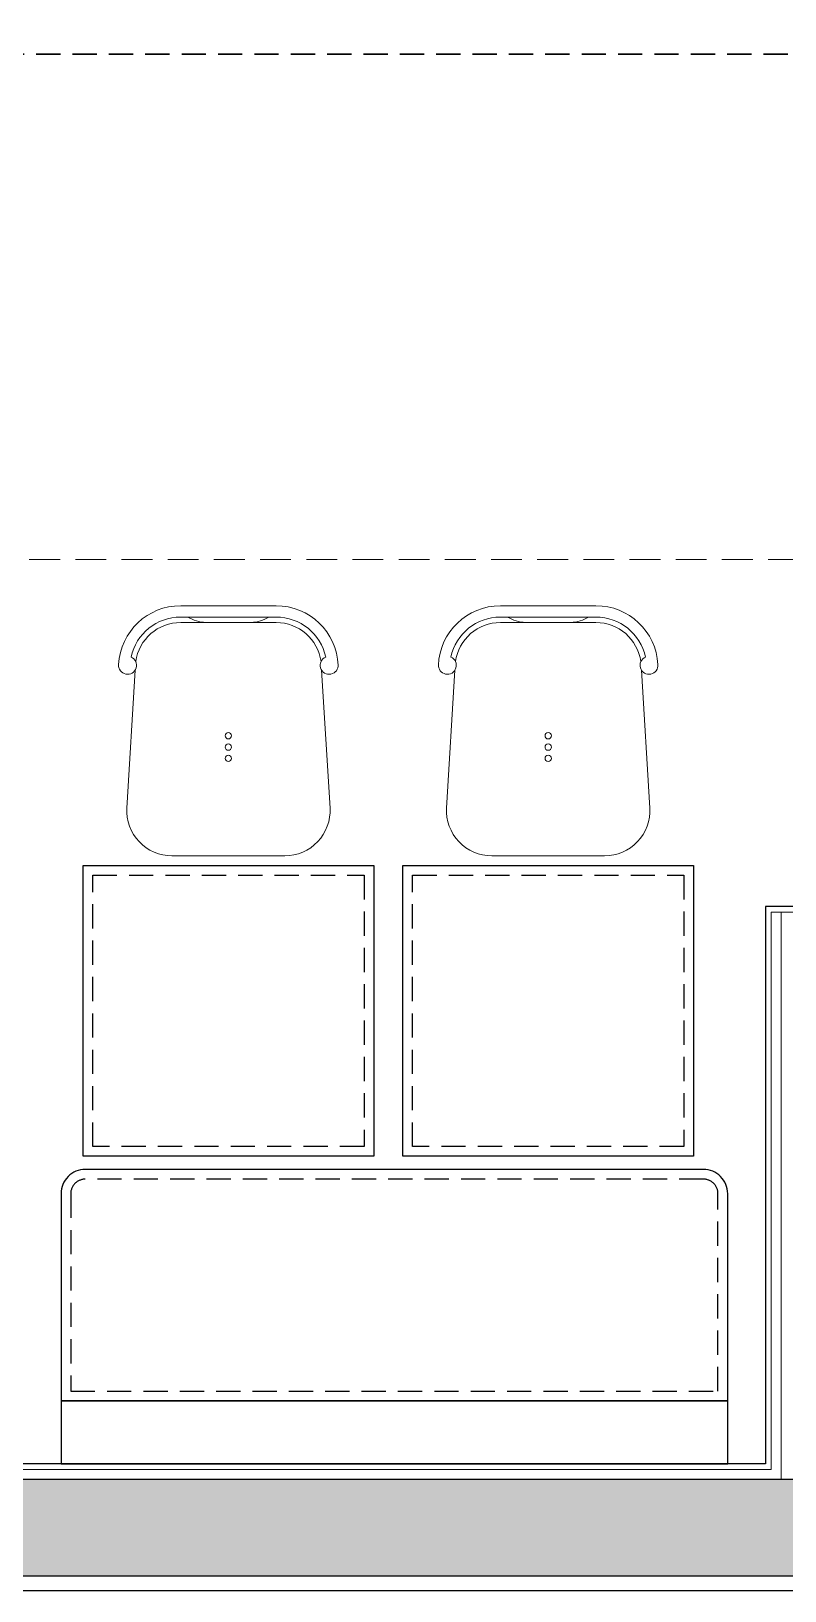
# Model space of a CAD drawing. Header units: millimetres. Extents: x 106699 to 122058, y 158555 to 162844.
# Drawn here: x 119685.2 to 119840.6, y 159766.8 to 160088.5 of the extents above; entities that cross this region are included whole.
import ezdxf

# ---------------------------------------------------------------- set-up
doc = ezdxf.new("R2010")
doc.units = ezdxf.units.MM
for name, pattern in [('1+1 TİP C$0$1+1 TİP C$0$A BLOK 2+1 TİP A$0$A BLOK 2+1 TİP A$0$A Blok TİP-6 (2+1)$0$HIDDEN', [9.525, 6.35, -3.175]), ('300_Z4_FCD_F03$0$GESTRICHELT', [0.75, 0.5, -0.25]), ('HIDDEN', [0.375, 0.25, -0.125])]:
    doc.linetypes.add(name, pattern=pattern)
for name, color, linetype in [('0-HSL-WLL', 253, 'Continuous'), ('300_Z4_STR_F03$0$2-SPS-RCN', 2, 'Continuous'), ('S2000-002 Çizgi', 7, 'Continuous')]:
    doc.layers.add(name, color=color, linetype=linetype)
for name, color, linetype, lineweight in [('300_Z4_STR_F03$0$AUDIT_D_220920114151-103', 251, 'Continuous', 5), ('no3_alçıpan kesit', 210, 'Continuous', 20), ('no3_kutu profil gorunus', 8, 'Continuous', 0), ('no3_sandalye', 240, 'Continuous', 18)]:
    doc.layers.add(name, color=color, linetype=linetype, lineweight=lineweight)
doc.layers.add('area', color=200, linetype='Continuous', plot=False)

# ---------------------------------------------------------------- blocks, each defined once
blk = doc.blocks.new('COLUMN')
at = {"layer": '300_Z4_STR_F03$0$AUDIT_D_220920114151-103', "true_color": 0x303030}
h = blk.add_hatch(color=250, dxfattribs=at)
h.dxf.hatch_style = 1
h.paths.add_polyline_path([(104767.62, 177818.4), (104852.62, 177818.4), (104852.62, 177903.41), (104767.62, 177903.41)])
h.paths.add_polyline_path([(104052.62, 177903.41), (104052.62, 177818.41), (103967.62, 177818.41), (103967.62, 177903.41)])
edge = h.paths.add_edge_path()
edge.add_line((104052.62, 177498.41), (104052.62, 177438.41))
h.paths.add_polyline_path([(103967.62, 177498.41), (104052.62, 177498.41), (104052.62, 177438.41), (103967.62, 177438.41)])
h.paths.add_polyline_path([(104852.62, 177438.41), (104767.62, 177438.41), (104767.62, 177498.41), (104852.62, 177498.41)])
h.paths.add_polyline_path([(104852.62, 177018.41), (104767.62, 177018.41), (104767.62, 177103.41), (104852.62, 177103.41)])
h.paths.add_polyline_path([(103967.62, 176233.41), (103967.62, 176318.41), (104052.62, 176318.41), (104052.62, 176233.41)])
h.paths.add_polyline_path([(103967.62, 177103.41), (104052.62, 177103.41), (104052.62, 177018.41), (103967.62, 177018.41)])
blk = doc.blocks.new('gri tolix')
at = {"layer": 'no3_sandalye', "color": 35}
for p, q in [((32456.96, 11388.09), (32476.65, 11388.09)), ((32456.96, 11385.75), (32476.65, 11385.75)), ((32456.96, 11384.63), (32476.65, 11384.63)), ((32447.57, 11374.79), (32445.84, 11346.35)), ((32487.76, 11346.35), (32486.03, 11374.79)), ((32455.17, 11336.49), (32478.43, 11336.49))]:
    blk.add_line(p, q, dxfattribs=at)
for centre in [(32466.8, 11361.26), (32466.8, 11358.92), (32466.8, 11356.59)]:
    blk.add_circle(centre, 0.654, dxfattribs=at)
for centre, radius, start, end in [((32456.96, 11375.28), 12.81, 90, 176.9521), ((32476.65, 11375.28), 12.81, 2.2784, 90), ((32456.96, 11375.28), 10.47, 90, 167.7747), ((32456.96, 11375.28), 9.35, 90, 172.1616), ((32462.33, 11391.88), 7.25, 237.668, 268.4154), ((32471.28, 11391.88), 7.25, 271.5846, 302.332), ((32476.65, 11375.28), 10.47, 12.2253, 90), ((32476.65, 11375.28), 9.35, 7.8384, 90), ((32446.01, 11375.79), 1.85, 174.6737, 67.3294), ((32487.59, 11375.79), 1.85, 112.6706, 5.3263), ((32455.17, 11345.84), 9.35, 176.8779, 270), ((32478.43, 11345.84), 9.35, 270, 3.1221)]:
    blk.add_arc(centre, radius, start, end, dxfattribs=at)
blk = doc.blocks.new('A$Cb15fc262')
at = {"color": 4}
blk.add_lwpolyline([(13, 137.5), (0, 137.5), (0, 0), (13, 0), (13, 137.5)], dxfattribs=at)
blk.add_lwpolyline([(55.73, 137.5), (13, 137.5), (13, 0), (55.73, 0, 0.414214), (60.73, 5), (60.73, 132.5, 0.414214)], format="xyb", close=True, dxfattribs=at)
at = {"color": 4, "elevation": -0.56}
for points in [[(123.44, 132.96), (123.44, 73), (63.44, 73), (63.44, 132.96)], [(123.44, 67), (123.44, 7.04), (63.44, 7.04), (63.44, 67)]]:
    blk.add_lwpolyline(points, close=True, dxfattribs=at)
at = {"layer": 'S2000-002 Çizgi', "color": 8, "linetype": '300_Z4_FCD_F03$0$GESTRICHELT', "ltscale": 10, "true_color": 0x7a7a7a}
blk.add_lwpolyline([(55.73, 135.5), (15, 135.5), (15, 2), (55.73, 2, 0.414214), (58.73, 5), (58.73, 132.5, 0.414214)], format="xyb", close=True, dxfattribs=at)
at = {"layer": 'S2000-002 Çizgi', "color": 8, "linetype": '300_Z4_FCD_F03$0$GESTRICHELT', "ltscale": 10, "true_color": 0x7a7a7a, "elevation": -0.56}
for points in [[(121.44, 130.96), (121.44, 75), (65.44, 75), (65.44, 130.96)], [(121.44, 65), (121.44, 9.04), (65.44, 9.04), (65.44, 65)]]:
    blk.add_lwpolyline(points, close=True, dxfattribs=at)
at = {"rotation": 270}
blk.add_blockref('gri tolix', (-11211.05, 32569.78, -0.56), dxfattribs=at)
at = {"xscale": -1, "rotation": 270}
blk.add_blockref('gri tolix', (-11211.05, -32429.78, -0.56), dxfattribs=at)

msp = doc.modelspace()

# ---------------------------------------------------------------- hatches: boundary and pattern name
at = {"layer": '0-HSL-WLL', "true_color": 0x7a7a7a}
h = msp.add_hatch(color=8, dxfattribs=at)
h.dxf.hatch_style = 1
h.paths.add_polyline_path([(119472.81, 160910.9), (119447.81, 160910.9), (119447.81, 160654.78), (119472.8, 160654.78), (119472.8, 160674.78), (119472.8, 160674.78), (119472.8, 160654.78), (120726.19, 160654.78), (120726.19, 160127.9), (121089.55, 160127.9), (121089.55, 160147.9), (120746.19, 160147.9), (120746.19, 160674.78), (119472.8, 160674.78), (119472.8, 160654.82), (119472.8, 160654.78), (119472.8, 160674.78)])
h.paths.add_polyline_path([(119472.81, 160569.78), (119447.81, 160569.78), (119447.81, 160351.53), (119447.81, 160281.65), (119472.81, 160281.65)], flags=17)
h.paths.add_polyline_path([(121032.82, 159769.78), (121032.82, 159789.78), (120332.82, 159789.78), (120332.82, 159769.78)])
h.paths.add_polyline_path([(119912.82, 159789.78), (119912.82, 159769.78), (120247.82, 159769.78), (120247.82, 159789.78)])
h.paths.add_polyline_path([(119852.82, 159769.78), (119852.82, 159789.78), (119532.82, 159789.78), (119532.82, 159769.78)])

# ---------------------------------------------------------------- linework, layer by layer
at = {"layer": '300_Z4_STR_F03$0$2-SPS-RCN'}
for points in [[(121098.81, 159857.78), (121120.82, 159857.78), (121120.82, 159766.78), (119475.7, 159766.78)], [(119852.82, 159769.78), (119532.82, 159769.78), (119532.82, 159789.78), (119852.82, 159789.78), (119852.82, 159769.78)]]:
    msp.add_lwpolyline(points, dxfattribs=at)
at = {"layer": '300_Z4_STR_F03$0$AUDIT_D_220920114151-103', "color": 214, "linetype": 'HIDDEN', "lineweight": 30, "ltscale": 20, "true_color": 0xae1ea2}
msp.add_line((121176.21, 160083.83), (119056.41, 160083.83), dxfattribs=at)
at = {"layer": 'area'}
msp.add_lwpolyline([(119475.84, 159857.78), (119475.81, 160371.6), (120130.81, 160371.6), (120130.81, 160057.26), (120130.81, 160057.26), (120130.81, 159989.58), (120130.81, 159989.58), (120130.81, 159857.98), (120130.81, 159857.98), (120130.81, 159792.98), (119944.02, 159792.98), (119944.02, 159907.98), (119934.02, 159907.98), (119934.02, 159857.98), (119846.62, 159857.98), (119846.62, 159907.98), (119836.62, 159907.98), (119836.62, 159792.98), (119536.02, 159792.98), (119535.78, 159857.99), (119475.84, 159857.78)], dxfattribs=at)
at = {"layer": 'no3_alçıpan kesit'}
for points in [[(119836.62, 159857.98), (119836.62, 159907.98), (119846.62, 159907.98), (119846.62, 159857.98)], [(119837.82, 159857.98), (119837.82, 159906.78), (119845.42, 159906.78), (119845.42, 159856.78)], [(119836.62, 159857.98), (119836.62, 159792.98), (119536.02, 159792.98), (119536.02, 159857.99), (119475.84, 159857.78)], [(119837.82, 159857.98), (119837.82, 159791.78), (119534.82, 159791.78), (119534.82, 159856.79), (119475.84, 159856.58)]]:
    msp.add_lwpolyline(points, dxfattribs=at)
at = {"layer": 'no3_kutu profil gorunus', "linetype": '1+1 TİP C$0$1+1 TİP C$0$A BLOK 2+1 TİP A$0$A BLOK 2+1 TİP A$0$A Blok TİP-6 (2+1)$0$HIDDEN'}
msp.add_lwpolyline([(120034.02, 159792.98), (120034.02, 159979.58), (119536.02, 159979.58), (119536.02, 159857.99)], dxfattribs=at)
at = {"layer": 'no3_kutu profil gorunus'}
msp.add_lwpolyline([(119839.82, 159789.78), (119839.82, 159906.78)], dxfattribs=at)

# ---------------------------------------------------------------- block references
at = {"rotation": 90}
for name, p in [('COLUMN', (297351.22, 55802.16)), ('A$Cb15fc262', (119828.82, 159792.98))]:
    msp.add_blockref(name, p, dxfattribs=at)

doc.saveas('drawing.dxf')
